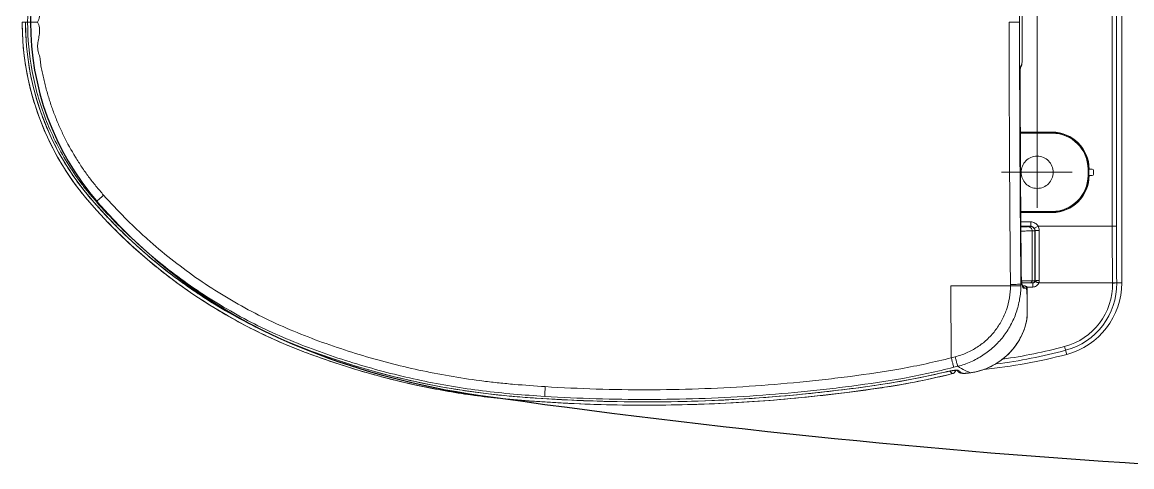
# Model space of a CAD drawing. Header units: millimetres. Extents: x 98197 to 106565, y 53890 to 60222.
# Drawn here: x 104497.8 to 104549.6, y 55492.8 to 55513.6 of the extents above; entities that cross this region are included whole.
import ezdxf

# ---------------------------------------------------------------- set-up
doc = ezdxf.new("R2010")
doc.units = ezdxf.units.MM
doc.header["$LTSCALE"] = 50
doc.header["$MEASUREMENT"] = 0
doc.linetypes.add('CENTER', pattern=[2, 1.25, -0.25, 0.25, -0.25])
doc.linetypes.add('HIDDEN', pattern=[0.375, 0.25, -0.125])
doc.layers.get('0').update_dxf_attribs({"color": 8, "linetype": 'CONTINUOUS'})

msp = doc.modelspace()

# ---------------------------------------------------------------- linework, layer by layer
at = {"lineweight": 13}
for p, q in [((104549.108, 55501.411), (104549.108, 55525.721)), ((104545.157, 55522.216), (104545.157, 55504.917)), ((104546.798, 55506.566), (104543.499, 55506.566))]:
    msp.add_line(p, q, dxfattribs=at)
at = {"lineweight": 13, "ltscale": 0.3}
for p, q in [((104548.662, 55523.076), (104548.662, 55504.056)), ((104548.855, 55504.056), (104548.855, 55523.076)), ((104544.458, 55513.443), (104544.458, 55513.903)), ((104498.486, 55513.566), (104497.772, 55513.566)), ((104544.338, 55513.566), (104543.852, 55513.566)), ((104544.458, 55513.566), (104544.456, 55513.566)), ((104544.458, 55513.017), (104544.458, 55513.443)), ((104544.459, 55512.592), (104544.458, 55513.017)), ((104544.459, 55512.167), (104544.459, 55512.592)), ((104544.46, 55511.838), (104544.459, 55512.167)), ((104544.34, 55511.514), (104544.34, 55511.441)), ((104544.34, 55511.441), (104544.34, 55511.364)), ((104544.34, 55511.364), (104544.341, 55511.297)), ((104544.375, 55511.428), (104544.376, 55511.435)), ((104544.376, 55511.435), (104544.377, 55511.439)), ((104544.378, 55511.441), (104544.413, 55511.514)), ((104544.386, 55511.485), (104544.421, 55511.558)), ((104544.458, 55508.441), (104545.858, 55508.441)), ((104545.858, 55508.421), (104544.458, 55508.421)), ((104544.458, 55508.391), (104544.458, 55508.421)), ((104544.458, 55508.391), (104545.858, 55508.391)), ((104545.858, 55508.421), (104545.858, 55508.391)), ((104547.533, 55506.716), (104547.533, 55506.416)), ((104547.533, 55506.716), (104547.563, 55506.716)), ((104547.563, 55506.716), (104547.563, 55506.416)), ((104547.733, 55506.716), (104547.583, 55506.716)), ((104547.783, 55506.466), (104547.783, 55506.666)), ((104547.563, 55506.416), (104547.533, 55506.416)), ((104547.583, 55506.416), (104547.733, 55506.416)), ((104545.858, 55504.741), (104544.458, 55504.741)), ((104544.458, 55504.711), (104544.458, 55504.741)), ((104545.858, 55504.711), (104544.458, 55504.711)), ((104545.858, 55504.691), (104544.458, 55504.691)), ((104545.858, 55504.741), (104545.858, 55504.711)), ((104544.858, 55504.255), (104544.397, 55504.255)), ((104544.399, 55504.055), (104544.858, 55504.055)), ((104544.725, 55504.032), (104544.851, 55504.039)), ((104544.858, 55504.255), (104544.858, 55504.039)), ((104545.03, 55503.956), (104545.203, 55504.056)), ((104548.855, 55504.056), (104545.203, 55504.056)), ((104544.487, 55503.829), (104544.401, 55503.829)), ((104544.546, 55503.829), (104544.487, 55503.829)), ((104544.603, 55503.829), (104544.546, 55503.829)), ((104544.921, 55503.832), (104545.048, 55503.839)), ((104544.921, 55501.506), (104544.921, 55503.832)), ((104545.048, 55503.839), (104545.048, 55501.506)), ((104545.058, 55503.855), (104545.058, 55501.506)), ((104545.258, 55501.516), (104545.258, 55503.855)), ((104544.397, 55501.737), (104544.4, 55501.359)), ((104545.058, 55501.506), (104544.431, 55501.506)), ((104544.44, 55501.429), (104544.435, 55501.474)), ((104541.122, 55501.266), (104543.913, 55501.266)), ((104543.912, 55501.333), (104543.913, 55501.266)), ((104544.4, 55501.292), (104544.4, 55501.283)), ((104544.446, 55501.388), (104544.44, 55501.429)), ((104544.958, 55501.406), (104544.444, 55501.406)), ((104544.453, 55501.352), (104544.446, 55501.388)), ((104544.448, 55501.33), (104544.454, 55501.327)), ((104544.454, 55501.347), (104544.453, 55501.352)), ((104544.459, 55501.326), (104544.454, 55501.347)), ((104544.476, 55501.266), (104544.593, 55501.266)), ((104544.561, 55501.164), (104544.532, 55501.163)), ((104544.662, 55501.165), (104544.561, 55501.164)), ((104544.663, 55501.166), (104544.693, 55501.166)), ((104544.679, 55501.216), (104544.958, 55501.216)), ((104544.693, 55499.894), (104544.693, 55501.166)), ((104544.958, 55501.406), (104544.958, 55501.216)), ((104545.237, 55501.406), (104548.679, 55501.406)), ((104548.679, 55501.406), (104548.679, 55501.401)), ((104548.873, 55501.411), (104548.873, 55501.416)), ((104549.108, 55501.411), (104548.873, 55501.411)), ((104544.689, 55500.558), (104544.69, 55500.652)), ((104544.685, 55499.88), (104544.686, 55499.945)), ((104544.686, 55499.945), (104544.687, 55500.028)), ((104544.693, 55499.894), (104544.692, 55499.88)), ((104544.685, 55499.863), (104544.685, 55499.88)), ((104544.688, 55499.801), (104544.692, 55499.88)), ((104510.957, 55498.185), (104510.956, 55498.184)), ((104541.331, 55497.963), (104541.148, 55497.917)), ((104546.539, 55498.076), (104546.489, 55498.265)), ((104541.051, 55497.291), (104541.072, 55497.295)), ((104541.072, 55497.295), (104541.092, 55497.298)), ((104541.092, 55497.298), (104541.112, 55497.302)), ((104541.112, 55497.302), (104541.131, 55497.305)), ((104541.131, 55497.305), (104541.149, 55497.309)), ((104541.149, 55497.309), (104541.168, 55497.312)), ((104541.168, 55497.312), (104541.185, 55497.314)), ((104541.185, 55497.314), (104541.202, 55497.317)), ((104541.202, 55497.317), (104541.219, 55497.319)), ((104541.219, 55497.319), (104541.235, 55497.321)), ((104541.235, 55497.321), (104541.25, 55497.323)), ((104541.25, 55497.323), (104541.265, 55497.325)), ((104541.265, 55497.325), (104541.279, 55497.327)), ((104541.267, 55497.472), (104541.451, 55497.519)), ((104543.162, 55497.599), (104543.208, 55497.625)), ((104543.208, 55497.625), (104543.207, 55497.626)), ((104543.247, 55497.628), (104543.208, 55497.623)), ((104543.244, 55497.647), (104543.282, 55497.67)), ((104543.244, 55497.647), (104543.244, 55497.648)), ((104540.852, 55497.249), (104540.853, 55497.248)), ((104540.853, 55497.248), (104540.87, 55497.252)), ((104540.87, 55497.252), (104540.894, 55497.257)), ((104540.894, 55497.257), (104540.918, 55497.263)), ((104540.918, 55497.263), (104540.941, 55497.268)), ((104540.941, 55497.268), (104540.964, 55497.273)), ((104540.964, 55497.273), (104540.986, 55497.278)), ((104540.986, 55497.278), (104541.008, 55497.282)), ((104541.008, 55497.282), (104541.03, 55497.287)), ((104541.03, 55497.287), (104541.051, 55497.291)), ((104541.333, 55497.274), (104541.335, 55497.275)), ((104541.47, 55497.28), (104541.487, 55497.266)), ((104541.522, 55497.238), (104541.527, 55497.234)), ((104541.585, 55497.239), (104541.599, 55497.227)), ((104541.599, 55497.227), (104541.613, 55497.216)), ((104542.036, 55497.214), (104542.047, 55497.216)), ((104542.036, 55497.214), (104542.055, 55497.216)), ((104542.055, 55497.216), (104542.145, 55497.231)), ((104537.915, 55496.523), (104538.03, 55496.54)), ((104538.03, 55496.54), (104538.03, 55496.539)), ((104521.79, 55496.032), (104521.79, 55496.031)), ((104521.79, 55496.031), (104521.79, 55496.031))]:
    msp.add_line(p, q, dxfattribs=at)
at = {"linetype": 'CENTER', "lineweight": 13}
msp.add_line((104546.757, 55506.566), (104543.558, 55506.566), dxfattribs=at)
at = {"lineweight": 13, "ltscale": 0.3}
for points in [[(104497.772, 55513.566), (104497.783, 55513.033), (104497.824, 55512.405), (104497.898, 55511.77), (104498.006, 55511.129), (104498.149, 55510.482), (104498.329, 55509.832), (104498.547, 55509.18), (104498.805, 55508.53), (104499.104, 55507.883), (104499.443, 55507.245), (104499.824, 55506.618), (104500.25, 55506), (104500.726, 55505.393), (104501.244, 55504.799), (104501.792, 55504.213), (104502.369, 55503.634), (104502.976, 55503.064), (104503.616, 55502.502), (104504.29, 55501.951), (104504.999, 55501.412), (104505.746, 55500.886), (104506.53, 55500.375), (104507.353, 55499.882), (104508.216, 55499.41), (104509.12, 55498.963), (104510.063, 55498.542), (104510.956, 55498.184)], [(104497.924, 55513.566), (104497.935, 55513.051), (104497.975, 55512.439), (104498.045, 55511.821), (104498.149, 55511.196), (104498.285, 55510.569), (104498.455, 55509.942), (104498.66, 55509.318), (104498.899, 55508.699), (104499.174, 55508.086), (104499.487, 55507.48), (104499.839, 55506.879), (104500.232, 55506.288), (104500.663, 55505.713), (104501.129, 55505.157), (104501.623, 55504.612), (104502.142, 55504.073), (104502.686, 55503.542), (104503.258, 55503.016), (104503.858, 55502.499), (104504.482, 55501.994), (104505.134, 55501.502), (104505.814, 55501.023), (104506.523, 55500.559), (104507.26, 55500.111), (104508.025, 55499.683), (104508.821, 55499.275), (104509.648, 55498.888), (104510.505, 55498.525), (104511.39, 55498.184), (104512.306, 55497.862), (104513.249, 55497.559), (104514.219, 55497.276), (104515.222, 55497.015), (104516.256, 55496.777), (104517.318, 55496.567), (104518.412, 55496.384), (104519.539, 55496.232), (104520.697, 55496.114), (104521.79, 55496.031)], [(104544.454, 55511.701), (104544.456, 55511.735), (104544.458, 55511.771), (104544.459, 55511.808), (104544.46, 55511.838)], [(104544.364, 55511.297), (104544.364, 55511.32), (104544.365, 55511.341), (104544.366, 55511.362), (104544.366, 55511.364)], [(104544.419, 55501.737), (104544.41, 55502.73), (104544.401, 55503.813), (104544.393, 55504.895), (104544.385, 55505.978), (104544.379, 55507.061), (104544.374, 55508.144), (104544.369, 55509.227), (104544.366, 55510.311), (104544.364, 55511.297)], [(104544.366, 55511.364), (104544.368, 55511.381), (104544.369, 55511.396), (104544.371, 55511.408), (104544.373, 55511.419), (104544.375, 55511.428)], [(104544.377, 55511.439), (104544.378, 55511.44), (104544.378, 55511.442), (104544.378, 55511.442)], [(104544.413, 55511.513), (104544.417, 55511.522), (104544.424, 55511.542), (104544.431, 55511.563), (104544.437, 55511.586), (104544.442, 55511.611)], [(104544.442, 55511.611), (104544.446, 55511.638), (104544.45, 55511.668), (104544.454, 55511.701)], [(104544.435, 55501.474), (104544.43, 55501.521), (104544.426, 55501.571), (104544.423, 55501.624), (104544.421, 55501.678), (104544.419, 55501.737)], [(104544.483, 55501.247), (104544.484, 55501.247), (104544.486, 55501.244), (104544.485, 55501.245), (104544.483, 55501.249), (104544.48, 55501.255), (104544.477, 55501.264), (104544.473, 55501.276), (104544.468, 55501.29), (104544.464, 55501.307), (104544.459, 55501.326)], [(104543.282, 55497.67), (104543.409, 55497.754), (104543.538, 55497.848), (104543.671, 55497.956), (104543.803, 55498.077), (104543.927, 55498.206), (104544.043, 55498.339), (104544.15, 55498.479), (104544.245, 55498.618), (104544.329, 55498.756), (104544.402, 55498.892), (104544.465, 55499.024), (104544.519, 55499.151), (104544.564, 55499.274), (104544.602, 55499.392), (104544.633, 55499.504), (104544.658, 55499.61), (104544.676, 55499.71), (104544.688, 55499.801)], [(104510.956, 55498.184), (104512.062, 55497.784), (104513.292, 55497.386), (104514.563, 55497.025), (104515.869, 55496.706), (104517.206, 55496.432), (104518.579, 55496.204), (104519.993, 55496.028), (104521.445, 55495.902)], [(104541.279, 55497.327), (104541.293, 55497.328), (104541.299, 55497.329), (104541.306, 55497.33), (104541.312, 55497.33), (104541.318, 55497.331), (104541.324, 55497.331), (104541.33, 55497.332), (104541.336, 55497.332), (104541.341, 55497.333), (104541.346, 55497.333), (104541.351, 55497.333), (104541.356, 55497.333), (104541.361, 55497.334), (104541.366, 55497.334), (104541.37, 55497.334), (104541.375, 55497.334), (104541.379, 55497.334), (104541.383, 55497.334), (104541.386, 55497.334), (104541.39, 55497.334), (104541.393, 55497.334), (104541.396, 55497.334), (104541.399, 55497.334), (104541.402, 55497.334), (104541.405, 55497.333), (104541.407, 55497.333), (104541.41, 55497.333), (104541.412, 55497.333), (104541.413, 55497.333), (104541.415, 55497.333), (104541.416, 55497.332), (104541.417, 55497.332), (104541.418, 55497.332), (104541.419, 55497.332), (104541.419, 55497.332)], [(104541.335, 55497.275), (104541.338, 55497.281), (104541.348, 55497.304), (104541.355, 55497.328), (104541.356, 55497.333)], [(104541.41, 55497.333), (104541.419, 55497.325), (104541.436, 55497.31), (104541.453, 55497.295), (104541.47, 55497.28)], [(104542.145, 55497.231), (104542.242, 55497.25), (104542.344, 55497.273), (104542.452, 55497.302), (104542.565, 55497.336), (104542.681, 55497.376), (104542.8, 55497.422), (104542.92, 55497.475), (104543.041, 55497.534), (104543.162, 55497.599)], [(104543.208, 55497.625), (104543.22, 55497.632), (104543.232, 55497.64), (104543.244, 55497.647)], [(104538.03, 55496.539), (104538.315, 55496.584), (104538.688, 55496.646), (104539.062, 55496.713), (104539.435, 55496.783), (104539.809, 55496.858), (104540.183, 55496.937), (104540.556, 55497.021), (104540.928, 55497.108), (104541.209, 55497.177)], [(104541.209, 55497.177), (104541.219, 55497.18), (104541.243, 55497.189), (104541.266, 55497.201), (104541.287, 55497.216), (104541.306, 55497.234), (104541.322, 55497.254), (104541.335, 55497.275)], [(104541.487, 55497.266), (104541.505, 55497.252), (104541.522, 55497.238)], [(104541.526, 55497.234), (104541.533, 55497.229), (104541.555, 55497.216), (104541.576, 55497.207), (104541.599, 55497.201), (104541.622, 55497.196), (104541.647, 55497.192)], [(104541.647, 55497.192), (104541.674, 55497.19), (104541.704, 55497.189), (104541.736, 55497.188)], [(104541.736, 55497.188), (104541.771, 55497.189), (104541.809, 55497.191), (104541.851, 55497.193), (104541.895, 55497.197), (104541.942, 55497.202)], [(104541.942, 55497.202), (104541.993, 55497.208), (104542.036, 55497.214)]]:
    msp.add_lwpolyline(points, dxfattribs=at)
at = {"lineweight": 13}
for points in [[(104521.79, 55496.031), (104523.531, 55495.933), (104525.327, 55495.874), (104527.09, 55495.858), (104528.823, 55495.883), (104530.522, 55495.947), (104532.175, 55496.046), (104533.78, 55496.177), (104535.338, 55496.338), (104536.838, 55496.523), (104538.272, 55496.734), (104539.643, 55496.981), (104540.853, 55497.248)], [(104521.445, 55495.902), (104522.934, 55495.809), (104524.46, 55495.744), (104526.024, 55495.71), (104527.629, 55495.709), (104529.275, 55495.744), (104530.961, 55495.817), (104532.689, 55495.931), (104534.461, 55496.09), (104536.272, 55496.295), (104538.03, 55496.539)]]:
    msp.add_lwpolyline(points, dxfattribs=at)
at = {"linetype": 'HIDDEN', "lineweight": 0, "ltscale": 30}
msp.add_circle((104545.158, 55506.566), 0.75, dxfattribs=at)
at = {"linetype": 'HIDDEN', "ltscale": 30}
for centre, radius, start, end in [((104510.958, 55513.566), 12.8, 139.0355, 220.9645), ((104520.17, 55521.565), 25, 220.9645, 248.7457), ((104524.158, 55531.816), 36, 248.7457, 261.8702)]:
    msp.add_arc(centre, radius, start, end, dxfattribs=at)
at = {"lineweight": 13, "ltscale": 0.3}
for centre, radius, start, end in [((104510.756, 55513.566), 12.984, 179.9999, 180.3729), ((104510.697, 55513.566), 12.772, 179.9998, 180.5008), ((105777.405, 55513.531), 1233.553, 179.998375, 180.566589), ((105748.598, 55513.565), 1204.26, 180.107891, 180.562762), ((104545.399, 55511.299), 1.037, 179.6214, 180.0912), ((105752.213, 55513.558), 1207.853, 180.107267, 180.560812), ((104545.171, 55511.31), 0.809, 174.4616, 175.6405), ((104544.303, 55511.477), 0.0827, 334.2926, 339.5391), ((104544.458, 55506.716), 1.725, 90, 92.8357), ((104544.458, 55506.716), 1.705, 90, 92.8579), ((104544.458, 55506.716), 1.675, 90, 92.9054), ((104545.858, 55506.716), 1.725, 0, 90), ((104545.858, 55506.716), 1.705, 0, 90), ((104545.858, 55506.716), 1.675, 0, 90), ((104547.733, 55506.666), 0.05, 0, 90), ((104545.858, 55506.416), 1.725, 270, 0), ((104545.858, 55506.416), 1.675, 270, 0), ((104545.858, 55506.416), 1.705, 270, 0), ((104547.733, 55506.466), 0.05, 270, 0), ((104544.458, 55506.416), 1.675, 267.8154, 270), ((104544.458, 55506.416), 1.705, 267.8628, 270), ((104544.458, 55506.416), 1.725, 267.8834, 270), ((104544.858, 55503.839), 0.2, 12.02, 90.0037), ((104544.858, 55503.855), 0.2, 30.2855, 70.0941), ((104544.86, 55503.855), 0.397, 0.0074, 30.388), ((104750.874, 55504.055), 202.212, 179.99973, 180.75061), ((104749.469, 55504.056), 200.614, 179.99987, 180.75394), ((104544.857, 55503.854), 0.201, 16.8496, 30.2634), ((104545.034, 55504.292), 0.454, 271.8821, 272.1234), ((104544.857, 55503.855), 0.2, 6.7355, 16.8153), ((104544.856, 55503.839), 0.202, 6.074, 12.004), ((104544.857, 55503.855), 0.201, 3.371, 6.7268), ((104544.858, 55503.839), 0.199, 0.0133, 6.08), ((104544.858, 55503.855), 0.2, 0.0024, 3.372), ((104545.227, 55477.998), 25.857, 89.9314, 90.3171), ((104544.958, 55501.506), 0.1, 270, 0), ((104540.366, 55501.334), 4.034, 359.3951, 0.3543), ((104546.17, 55504.248), 3.388, 238.499, 239.4487), ((104545.598, 55501.561), 1.167, 191.5801, 193.2604), ((104544.593, 55501.166), 0.1, 0, 90), ((104540.034, 55500.659), 4.656, 4.8247, 6.2457), ((104540.277, 55500.647), 4.417, 6.0198, 6.7547), ((104540.43, 55500.662), 4.263, 0.0489, 6.0357), ((104540.109, 55500.664), 4.581, 1.2642, 4.835), ((104545.657, 55501.362), 3.022, 284.9973, 0.7478), ((104545.657, 55501.372), 3.216, 284.9858, 0.7099), ((104545.658, 55501.411), 3.45, 284.8004, 0), ((104339.304, 55501.368), 205.387, 359.62611, 359.77383), ((104540.182, 55500.667), 4.508, 0.5341, 1.2529), ((104540.193, 55500.667), 4.497, 359.8159, 0.5341), ((104543.924, 55499.898), 0.769, 356.2252, 358.6522), ((104540.153, 55521.912), 24.297, 278.0269, 284.9955), ((104520.735, 55523.878), 27.491, 249.0025, 249.1639), ((104523.782, 55531.883), 36.056, 249.1636, 251.1349), ((104540.153, 55522.246), 25, 275.7998, 284.8004), ((104540.152, 55521.924), 24.492, 277.2579, 284.9937), ((104541.449, 55495.932), 1.407, 94.3409, 96.0569), ((104541.159, 55497.372), 0.2, 330.5666, 348.8487), ((104541.462, 55497.42), 0.1, 276.1923, 284.8789), ((104542.982, 55498.945), 2.205, 227.3265, 230.6906), ((104541.162, 55501.095), 4.028, 300.5232, 301.1279), ((104532.76, 55531.064), 34.924, 278.6788, 283.9949), ((104541.587, 55497.311), 0.0977, 231.7716, 238.8737), ((104542.952, 55499.691), 2.635, 246.8109, 248.3691), ((104542.92, 55499.611), 2.549, 248.3694, 249.964), ((104541.467, 55501.513), 4.335, 277.5282, 277.6813), ((104541.694, 55499.786), 2.593, 277.8168, 279.5969), ((104527.715, 55583.126), 87.296, 265.9124, 266.10815), ((104526.881, 55570.769), 74.91, 266.10263, 267.54252)]:
    msp.add_arc(centre, radius, start, end, dxfattribs=at)
msp.add_arc((104575.633, 55892.158), 400, 261.8702, 266.67009)
at = {"lineweight": 13}
for points, knots in [([(104501.234, 55521.94), (104501.109, 55521.798), (104500.861, 55521.509), (104500.389, 55520.909), (104499.855, 55520.118), (104499.303, 55519.118), (104498.691, 55517.72), (104498.167, 55515.869), (104498.025, 55514.334), (104498.025, 55513.566)], [0, 0, 0, 0, 0.061939, 0.124612, 0.249732, 0.373945, 0.498306, 0.748795, 1, 1, 1, 1]), ([(104522.19, 55496.572), (104523.779, 55496.472), (104526.164, 55496.399), (104529.341, 55496.456), (104531.715, 55496.574), (104533.689, 55496.736), (104535.264, 55496.904), (104536.839, 55497.097), (104538.812, 55497.38), (104540.372, 55497.72), (104541.148, 55497.917)], [0, 0, 0, 0, 0.250417, 0.375167, 0.499771, 0.62436, 0.686692, 0.749064, 0.874059, 1, 1, 1, 1]), ([(104541.267, 55497.472), (104540.481, 55497.273), (104538.903, 55496.93), (104536.911, 55496.646), (104535.323, 55496.451), (104533.738, 55496.283), (104531.752, 55496.12), (104529.363, 55496.002), (104526.168, 55495.946), (104523.768, 55496.019), (104522.169, 55496.119)], [0, 0, 0, 0, 0.126686, 0.251898, 0.314183, 0.376456, 0.500892, 0.625322, 0.749901, 1, 1, 1, 1]), ([(104521.779, 55495.879), (104523.119, 55495.788), (104525.809, 55495.678), (104529.176, 55495.72), (104531.872, 55495.863), (104533.892, 55496.026), (104535.908, 55496.242), (104537.247, 55496.422), (104537.915, 55496.523)], [0, 0, 0, 0, 0.248982, 0.498891, 0.624221, 0.749464, 0.874678, 1, 1, 1, 1]), ([(104537.117, 55496.562), (104536.557, 55496.485), (104535.435, 55496.345), (104533.472, 55496.14), (104531.228, 55495.972), (104527.867, 55495.833), (104525.346, 55495.856), (104523.669, 55495.928)], [0, 0, 0, 0, 0.12584, 0.251495, 0.439332, 0.626558, 1, 1, 1, 1])]:
    msp.add_open_spline(points, degree=3, knots=knots, dxfattribs=at)
at = {"lineweight": 13, "ltscale": 0.3}
for points, knots in [([(104501.574, 55521.632), (104501.452, 55521.493), (104501.213, 55521.213), (104500.871, 55520.777), (104500.552, 55520.325), (104500.252, 55519.859), (104499.974, 55519.38), (104499.719, 55518.889), (104499.486, 55518.387), (104499.277, 55517.874), (104499.122, 55517.44), (104499.01, 55517.088), (104498.932, 55516.822), (104498.859, 55516.555), (104498.794, 55516.286), (104498.744, 55516.061), (104498.708, 55515.88), (104498.675, 55515.699), (104498.638, 55515.471), (104498.599, 55515.244), (104498.578, 55515.061), (104498.562, 55514.923), (104498.547, 55514.786), (104498.536, 55514.648), (104498.522, 55514.533), (104498.514, 55514.441), (104498.514, 55514.372), (104498.531, 55514.304), (104498.551, 55514.238), (104498.568, 55514.171), (104498.578, 55514.103), (104498.582, 55514.033), (104498.583, 55513.941), (104498.577, 55513.826), (104498.551, 55513.689), (104498.511, 55513.605), (104498.486, 55513.566)], [0, 0, 0, 0, 0.062507, 0.125011, 0.187519, 0.250024, 0.312527, 0.37503, 0.437532, 0.500034, 0.562535, 0.593787, 0.62504, 0.656292, 0.687544, 0.718796, 0.734423, 0.750049, 0.781302, 0.812553, 0.82818, 0.843806, 0.859432, 0.875058, 0.890685, 0.898498, 0.906305, 0.914113, 0.921924, 0.929736, 0.937547, 0.945361, 0.953175, 0.968797, 0.984411, 1, 1, 1, 1]), ([(104497.772, 55513.482), (104497.775, 55513.034), (104497.828, 55512.143), (104498.047, 55510.822), (104498.401, 55509.531), (104498.889, 55508.284), (104499.504, 55507.095), (104500.116, 55506.164), (104500.663, 55505.46), (104501.102, 55504.953), (104501.554, 55504.459), (104502.171, 55503.819), (104502.972, 55503.053), (104503.979, 55502.187), (104505.032, 55501.374), (104506.497, 55500.364), (104508.426, 55499.249), (104510.057, 55498.53), (104510.884, 55498.212)], [0, 0, 0, 0, 0.062881, 0.125273, 0.187796, 0.250594, 0.313155, 0.375492, 0.406893, 0.43838, 0.46973, 0.50098, 0.563262, 0.625422, 0.687611, 0.750091, 0.875439, 1, 1, 1, 1]), ([(104521.492, 55496.053), (104521.166, 55496.076), (104520.513, 55496.127), (104519.535, 55496.229), (104518.558, 55496.359), (104517.254, 55496.568), (104515.625, 55496.9), (104514.013, 55497.323), (104512.734, 55497.717), (104511.466, 55498.145), (104510.218, 55498.628), (104509.004, 55499.179), (104507.821, 55499.777), (104506.39, 55500.613), (104505.029, 55501.561), (104503.984, 55502.386), (104503.224, 55503.039), (104502.489, 55503.721), (104501.902, 55504.314), (104501.447, 55504.801), (104501.001, 55505.297), (104500.466, 55505.944), (104499.891, 55506.774), (104499.383, 55507.645), (104498.947, 55508.553), (104498.465, 55509.806), (104498.051, 55511.44), (104497.931, 55512.784), (104497.926, 55513.455)], [0, 0, 0, 0, 0.030682, 0.061422, 0.092241, 0.123152, 0.185335, 0.248047, 0.279464, 0.310886, 0.373607, 0.40482, 0.435907, 0.497931, 0.560134, 0.591396, 0.62278, 0.65414, 0.685393, 0.701017, 0.716653, 0.748031, 0.77967, 0.811235, 0.842588, 0.873986, 0.937094, 1, 1, 1, 1]), ([(104498.025, 55513.566), (104498.025, 55512.799), (104498.167, 55511.263), (104498.691, 55509.413), (104499.303, 55508.015), (104499.855, 55507.015), (104500.389, 55506.223), (104500.861, 55505.624), (104501.109, 55505.335), (104501.234, 55505.193)], [0, 0, 0, 0, 0.251205, 0.501694, 0.626055, 0.750268, 0.875388, 0.938061, 1, 1, 1, 1]), ([(104498.486, 55513.566), (104498.51, 55513.527), (104498.55, 55513.443), (104498.578, 55513.307), (104498.585, 55513.168), (104498.576, 55513.029), (104498.557, 55512.892), (104498.53, 55512.756), (104498.502, 55512.621), (104498.486, 55512.483), (104498.491, 55512.344), (104498.516, 55512.207), (104498.555, 55512.075), (104498.595, 55511.942), (104498.619, 55511.805), (104498.629, 55511.667), (104498.647, 55511.529), (104498.675, 55511.394), (104498.705, 55511.259), (104498.746, 55511.079), (104498.792, 55510.852), (104498.857, 55510.583), (104498.931, 55510.316), (104499.008, 55510.05), (104499.12, 55509.698), (104499.275, 55509.263), (104499.484, 55508.75), (104499.794, 55508.079), (104500.151, 55507.431), (104500.551, 55506.81), (104500.87, 55506.357), (104501.212, 55505.921), (104501.452, 55505.64), (104501.574, 55505.501)], [0, 0, 0, 0, 0.015595, 0.031211, 0.046835, 0.062462, 0.078088, 0.093713, 0.109338, 0.124957, 0.140575, 0.156195, 0.17182, 0.187448, 0.203071, 0.218701, 0.234323, 0.249955, 0.265581, 0.281208, 0.312461, 0.343714, 0.374968, 0.406222, 0.437474, 0.499979, 0.562483, 0.624988, 0.749965, 0.812472, 0.874983, 0.937489, 1, 1, 1, 1]), ([(104544.458, 55511.838), (104544.458, 55511.821), (104544.457, 55511.756), (104544.452, 55511.692), (104544.444, 55511.645)], [0, 0, 0, 0, 0.269236, 1, 1, 1, 1]), ([(104544.458, 55511.838), (104544.458, 55511.838), (104544.459, 55511.838), (104544.46, 55511.838), (104544.46, 55511.838)], [0, 0, 0, 0, 0.749229, 1, 1, 1, 1]), ([(104544.364, 55511.372), (104544.364, 55511.367), (104544.363, 55511.344), (104544.362, 55511.322), (104544.362, 55511.306)], [0, 0, 0, 0, 0.242577, 1, 1, 1, 1]), ([(104544.364, 55511.297), (104544.364, 55511.297), (104544.363, 55511.297), (104544.362, 55511.297), (104544.362, 55511.297)], [0, 0, 0, 0, 0.251241, 1, 1, 1, 1]), ([(104544.386, 55511.485), (104544.38, 55511.473), (104544.372, 55511.44), (104544.368, 55511.408), (104544.366, 55511.389)], [0, 0, 0, 0, 0.406789, 1, 1, 1, 1]), ([(104544.444, 55511.645), (104544.442, 55511.628), (104544.436, 55511.598), (104544.427, 55511.569), (104544.421, 55511.558)], [0, 0, 0, 0, 0.577747, 1, 1, 1, 1]), ([(104501.574, 55505.501), (104501.534, 55505.466), (104501.459, 55505.399), (104501.358, 55505.309), (104501.284, 55505.241), (104501.246, 55505.206), (104501.234, 55505.193)], [0, 0, 0, 0, 0.345196, 0.659657, 0.885659, 1, 1, 1, 1]), ([(104522.169, 55496.119), (104521.685, 55496.149), (104520.714, 55496.216), (104519.263, 55496.368), (104517.821, 55496.58), (104516.389, 55496.851), (104514.968, 55497.18), (104513.559, 55497.568), (104512.163, 55498.014), (104510.785, 55498.517), (104509.434, 55499.085), (104508.122, 55499.735), (104506.852, 55500.462), (104505.209, 55501.535), (104503.276, 55503.059), (104501.884, 55504.457), (104501.234, 55505.193)], [0, 0, 0, 0, 0.062168, 0.124494, 0.186659, 0.248776, 0.310947, 0.373256, 0.435773, 0.498421, 0.560959, 0.623326, 0.68568, 0.748238, 0.874258, 1, 1, 1, 1]), ([(104501.574, 55505.501), (104501.893, 55505.141), (104502.388, 55504.616), (104503.077, 55503.945), (104503.784, 55503.293), (104504.704, 55502.518), (104505.862, 55501.657), (104507.07, 55500.866), (104508.322, 55500.148), (104509.614, 55499.505), (104510.944, 55498.944), (104512.299, 55498.448), (104513.674, 55498.01), (104515.065, 55497.627), (104516.47, 55497.298), (104517.888, 55497.029), (104519.078, 55496.855), (104520.033, 55496.744), (104520.991, 55496.653), (104521.71, 55496.603), (104522.19, 55496.572)], [0, 0, 0, 0, 0.062497, 0.093749, 0.125001, 0.1875, 0.25, 0.312501, 0.375, 0.4375, 0.499998, 0.562499, 0.624998, 0.687499, 0.749999, 0.812499, 0.875, 0.906251, 0.9375, 1, 1, 1, 1]), ([(104544.725, 55504.032), (104544.711, 55504.032), (104544.674, 55504.031), (104544.605, 55504.03), (104544.51, 55504.029), (104544.438, 55504.029), (104544.399, 55504.029)], [0, 0, 0, 0, 0.122048, 0.340389, 0.63999, 1, 1, 1, 1]), ([(104544.921, 55503.832), (104544.921, 55503.857), (104544.912, 55503.91), (104544.868, 55503.977), (104544.801, 55504.022), (104544.749, 55504.032), (104544.725, 55504.032)], [0, 0, 0, 0, 0.241776, 0.502489, 0.761629, 1, 1, 1, 1]), ([(104544.851, 55504.039), (104544.877, 55504.039), (104544.929, 55504.028), (104544.994, 55503.983), (104545.038, 55503.917), (104545.048, 55503.865), (104545.048, 55503.839)], [0, 0, 0, 0, 0.248197, 0.497433, 0.748193, 1, 1, 1, 1]), ([(104544.851, 55504.039), (104544.852, 55504.039), (104544.854, 55504.039), (104544.856, 55504.039), (104544.857, 55504.039), (104544.858, 55504.039), (104544.858, 55504.039)], [0, 0, 0, 0, 0.434019, 0.745126, 0.933071, 1, 1, 1, 1]), ([(104545.203, 55504.056), (104545.185, 55504.086), (104545.143, 55504.142), (104545.059, 55504.205), (104544.962, 55504.246), (104544.892, 55504.254), (104544.858, 55504.255)], [0, 0, 0, 0, 0.25, 0.5, 0.75, 1, 1, 1, 1]), ([(104544.921, 55503.832), (104544.908, 55503.832), (104544.871, 55503.831), (104544.765, 55503.83), (104544.673, 55503.83), (104544.603, 55503.829)], [0, 0, 0, 0, 0.127595, 0.343525, 1, 1, 1, 1]), ([(104545.058, 55503.839), (104545.058, 55503.839), (104545.057, 55503.839), (104545.056, 55503.839), (104545.053, 55503.839), (104545.051, 55503.839), (104545.05, 55503.839)], [0, 0, 0, 0, 0.065073, 0.252885, 0.564608, 1, 1, 1, 1]), ([(104545.058, 55503.855), (104545.058, 55503.855), (104545.058, 55503.855), (104545.059, 55503.855), (104545.062, 55503.855), (104545.064, 55503.855), (104545.068, 55503.855), (104545.075, 55503.855), (104545.08, 55503.855), (104545.083, 55503.855)], [0, 0, 0, 0, 0.016165, 0.064156, 0.143693, 0.254448, 0.396086, 0.568134, 1, 1, 1, 1]), ([(104544.419, 55501.737), (104544.419, 55501.737), (104544.419, 55501.736), (104544.418, 55501.736), (104544.418, 55501.736)], [0, 0, 0, 0, 0.314601, 1, 1, 1, 1]), ([(104544.43, 55501.49), (104544.429, 55501.51), (104544.421, 55501.591), (104544.418, 55501.673), (104544.418, 55501.736)], [0, 0, 0, 0, 0.237758, 1, 1, 1, 1]), ([(104544.441, 55501.404), (104544.44, 55501.411), (104544.436, 55501.439), (104544.433, 55501.468), (104544.43, 55501.49)], [0, 0, 0, 0, 0.239936, 1, 1, 1, 1]), ([(104544.823, 55501.406), (104544.836, 55501.406), (104544.862, 55501.412), (104544.895, 55501.434), (104544.916, 55501.467), (104544.921, 55501.493), (104544.921, 55501.506)], [0, 0, 0, 0, 0.24823, 0.4975, 0.748235, 1, 1, 1, 1]), ([(104545.048, 55501.506), (104545.048, 55501.493), (104545.043, 55501.467), (104545.021, 55501.434), (104544.989, 55501.412), (104544.963, 55501.406), (104544.95, 55501.406)], [0, 0, 0, 0, 0.251765, 0.5025, 0.75177, 1, 1, 1, 1]), ([(104545.051, 55501.47), (104545.051, 55501.47), (104545.053, 55501.47), (104545.055, 55501.47), (104545.06, 55501.469), (104545.069, 55501.467), (104545.085, 55501.462), (104545.108, 55501.454), (104545.136, 55501.445), (104545.167, 55501.433), (104545.201, 55501.42), (104545.225, 55501.411), (104545.237, 55501.406)], [0, 0, 0, 0, 0.006558, 0.021515, 0.045534, 0.07859, 0.170585, 0.294294, 0.445031, 0.617282, 0.804842, 1, 1, 1, 1]), ([(104545.258, 55501.516), (104545.245, 55501.516), (104545.219, 55501.516), (104545.182, 55501.515), (104545.148, 55501.514), (104545.118, 55501.513), (104545.093, 55501.512), (104545.077, 55501.51), (104545.067, 55501.509), (104545.062, 55501.508), (104545.059, 55501.508), (104545.058, 55501.507), (104545.058, 55501.506)], [0, 0, 0, 0, 0.194154, 0.3812, 0.55337, 0.704363, 0.828476, 0.920902, 0.954134, 0.978289, 0.993351, 1, 1, 1, 1]), ([(104541.148, 55497.917), (104541.145, 55498.196), (104541.136, 55499.312), (104541.128, 55500.429), (104541.122, 55501.266)], [0, 0, 0, 0, 0.249915, 1, 1, 1, 1]), ([(104541.331, 55497.963), (104541.513, 55498.011), (104541.87, 55498.132), (104542.369, 55498.401), (104542.816, 55498.748), (104543.2, 55499.164), (104543.51, 55499.637), (104543.737, 55500.155), (104543.878, 55500.703), (104543.909, 55501.079), (104543.912, 55501.266)], [0, 0, 0, 0, 0.125113, 0.250177, 0.375216, 0.500199, 0.625149, 0.750111, 0.875041, 1, 1, 1, 1]), ([(104544.4, 55501.283), (104544.397, 55501.07), (104544.358, 55500.642), (104544.196, 55500.019), (104543.936, 55499.429), (104543.582, 55498.889), (104543.144, 55498.416), (104542.634, 55498.02), (104542.066, 55497.713), (104541.659, 55497.572), (104541.451, 55497.519)], [0, 0, 0, 0, 0.124785, 0.249579, 0.374546, 0.499445, 0.624728, 0.749483, 0.874816, 1, 1, 1, 1]), ([(104544.367, 55501.353), (104544.341, 55501.35), (104544.28, 55501.345), (104544.129, 55501.337), (104544.003, 55501.334), (104543.912, 55501.333)], [0, 0, 0, 0, 0.167896, 0.403801, 1, 1, 1, 1]), ([(104544.4, 55501.283), (104544.393, 55501.281), (104544.373, 55501.279), (104544.316, 55501.273), (104544.215, 55501.269), (104544.072, 55501.266), (104543.967, 55501.266), (104543.912, 55501.266)], [0, 0, 0, 0, 0.045921, 0.120409, 0.353195, 0.666289, 1, 1, 1, 1]), ([(104544.4, 55501.359), (104544.398, 55501.359), (104544.387, 55501.356), (104544.376, 55501.355), (104544.367, 55501.353)], [0, 0, 0, 0, 0.183909, 1, 1, 1, 1]), ([(104544.454, 55501.327), (104544.453, 55501.333), (104544.448, 55501.358), (104544.444, 55501.384), (104544.441, 55501.404)], [0, 0, 0, 0, 0.236271, 1, 1, 1, 1]), ([(104544.486, 55501.215), (104544.483, 55501.221), (104544.474, 55501.246), (104544.467, 55501.273), (104544.462, 55501.293)], [0, 0, 0, 0, 0.215137, 1, 1, 1, 1]), ([(104544.561, 55501.164), (104544.561, 55501.176), (104544.554, 55501.2), (104544.528, 55501.236), (104544.498, 55501.253), (104544.479, 55501.259)], [0, 0, 0, 0, 0.277812, 0.531206, 1, 1, 1, 1]), ([(104544.532, 55501.163), (104544.532, 55501.181), (104544.524, 55501.218), (104544.497, 55501.245), (104544.481, 55501.254)], [0, 0, 0, 0, 0.484304, 1, 1, 1, 1]), ([(104544.532, 55501.163), (104544.523, 55501.164), (104544.508, 55501.174), (104544.495, 55501.194), (104544.489, 55501.208), (104544.486, 55501.215)], [0, 0, 0, 0, 0.378119, 0.652607, 1, 1, 1, 1]), ([(104544.662, 55501.165), (104544.663, 55501.191), (104544.642, 55501.244), (104544.589, 55501.266), (104544.564, 55501.266)], [0, 0, 0, 0, 0.503215, 1, 1, 1, 1]), ([(104544.958, 55501.216), (104544.987, 55501.216), (104545.047, 55501.225), (104545.129, 55501.265), (104545.196, 55501.326), (104545.226, 55501.379), (104545.237, 55501.406)], [0, 0, 0, 0, 0.250103, 0.50016, 0.75013, 1, 1, 1, 1]), ([(104548.679, 55501.406), (104548.701, 55501.407), (104548.741, 55501.408), (104548.797, 55501.41), (104548.84, 55501.412), (104548.864, 55501.414), (104548.873, 55501.416)], [0, 0, 0, 0, 0.332276, 0.629404, 0.860066, 1, 1, 1, 1]), ([(104548.873, 55501.411), (104548.864, 55501.41), (104548.84, 55501.408), (104548.797, 55501.405), (104548.741, 55501.403), (104548.7, 55501.402), (104548.679, 55501.402)], [0, 0, 0, 0, 0.134751, 0.370528, 0.676532, 1, 1, 1, 1]), ([(104543.244, 55497.648), (104543.443, 55497.768), (104543.804, 55498.046), (104544.226, 55498.553), (104544.47, 55499.013), (104544.6, 55499.379), (104544.645, 55499.559), (104544.661, 55499.647)], [0, 0, 0, 0, 0.277159, 0.537415, 0.779669, 0.893053, 1, 1, 1, 1]), ([(104544.661, 55499.647), (104544.663, 55499.655), (104544.668, 55499.686), (104544.673, 55499.717), (104544.676, 55499.741)], [0, 0, 0, 0, 0.256786, 1, 1, 1, 1]), ([(104544.676, 55499.741), (104544.677, 55499.751), (104544.682, 55499.792), (104544.685, 55499.833), (104544.685, 55499.863)], [0, 0, 0, 0, 0.267854, 1, 1, 1, 1]), ([(104544.691, 55499.847), (104544.69, 55499.838), (104544.687, 55499.798), (104544.681, 55499.758), (104544.676, 55499.727)], [0, 0, 0, 0, 0.235718, 1, 1, 1, 1]), ([(104546.439, 55498.442), (104546.449, 55498.405), (104546.466, 55498.346), (104546.482, 55498.287), (104546.489, 55498.265)], [0, 0, 0, 0, 0.631437, 1, 1, 1, 1]), ([(104541.267, 55497.472), (104541.261, 55497.489), (104541.247, 55497.539), (104541.22, 55497.636), (104541.186, 55497.768), (104541.161, 55497.866), (104541.148, 55497.917)], [0, 0, 0, 0, 0.114546, 0.340801, 0.655347, 1, 1, 1, 1]), ([(104541.451, 55497.519), (104541.445, 55497.535), (104541.431, 55497.585), (104541.404, 55497.682), (104541.369, 55497.814), (104541.344, 55497.912), (104541.331, 55497.963)], [0, 0, 0, 0, 0.111947, 0.340838, 0.656403, 1, 1, 1, 1]), ([(104512.123, 55497.764), (104512.906, 55497.496), (104514.49, 55497.016), (104516.502, 55496.553), (104518.123, 55496.267), (104519.339, 55496.095), (104520.558, 55495.969), (104521.372, 55495.907), (104521.779, 55495.879)], [0, 0, 0, 0, 0.251534, 0.502641, 0.627409, 0.751747, 0.875913, 1, 1, 1, 1]), ([(104541.301, 55497.331), (104541.231, 55497.324), (104541.081, 55497.3), (104540.932, 55497.268), (104540.852, 55497.249)], [0, 0, 0, 0, 0.461429, 1, 1, 1, 1]), ([(104541.079, 55497.296), (104541.089, 55497.285), (104541.13, 55497.245), (104541.173, 55497.205), (104541.206, 55497.177)], [0, 0, 0, 0, 0.256091, 1, 1, 1, 1]), ([(104541.413, 55497.338), (104541.407, 55497.338), (104541.384, 55497.338), (104541.361, 55497.336), (104541.343, 55497.335)], [0, 0, 0, 0, 0.223658, 1, 1, 1, 1]), ([(104541.488, 55497.324), (104541.48, 55497.33), (104541.454, 55497.336), (104541.429, 55497.337), (104541.413, 55497.338)], [0, 0, 0, 0, 0.369754, 1, 1, 1, 1]), ([(104541.914, 55497.269), (104541.875, 55497.286), (104541.715, 55497.359), (104541.563, 55497.446), (104541.451, 55497.519)], [0, 0, 0, 0, 0.241806, 1, 1, 1, 1]), ([(104542.126, 55497.229), (104542.21, 55497.243), (104542.586, 55497.323), (104542.948, 55497.473), (104543.207, 55497.626)], [0, 0, 0, 0, 0.220009, 1, 1, 1, 1]), ([(104540.852, 55497.249), (104540.236, 55497.101), (104538.996, 55496.841), (104537.744, 55496.649), (104537.117, 55496.562)], [0, 0, 0, 0, 0.500338, 1, 1, 1, 1]), ([(104541.206, 55497.177), (104541.232, 55497.183), (104541.283, 55497.207), (104541.32, 55497.25), (104541.333, 55497.274)], [0, 0, 0, 0, 0.498368, 1, 1, 1, 1]), ([(104541.537, 55497.227), (104541.548, 55497.22), (104541.574, 55497.211), (104541.601, 55497.213), (104541.613, 55497.216)], [0, 0, 0, 0, 0.499193, 1, 1, 1, 1]), ([(104541.901, 55497.2), (104541.865, 55497.196), (104541.802, 55497.192), (104541.718, 55497.191), (104541.657, 55497.197), (104541.624, 55497.208), (104541.613, 55497.216)], [0, 0, 0, 0, 0.364652, 0.653266, 0.864053, 1, 1, 1, 1]), ([(104542.035, 55497.215), (104542.023, 55497.213), (104541.978, 55497.208), (104541.934, 55497.203), (104541.901, 55497.2)], [0, 0, 0, 0, 0.265198, 1, 1, 1, 1]), ([(104522.19, 55496.572), (104522.187, 55496.52), (104522.181, 55496.42), (104522.174, 55496.287), (104522.171, 55496.188), (104522.169, 55496.136), (104522.169, 55496.119)], [0, 0, 0, 0, 0.345459, 0.659647, 0.885461, 1, 1, 1, 1])]:
    msp.add_open_spline(points, degree=3, knots=knots, dxfattribs=at)
for points in [[(104544.34, 55515.619), (104544.339, 55514.935), (104544.338, 55514.251), (104544.338, 55513.566)], [(104544.458, 55515.295), (104544.457, 55514.719), (104544.456, 55514.142), (104544.456, 55513.566)], [(104544.338, 55513.566), (104544.338, 55512.882), (104544.339, 55512.198), (104544.34, 55511.514)], [(104544.456, 55513.566), (104544.456, 55512.99), (104544.457, 55512.414), (104544.458, 55511.838)], [(104544.366, 55511.364), (104544.366, 55511.367), (104544.366, 55511.37), (104544.364, 55511.372)], [(104544.386, 55511.485), (104544.387, 55511.472), (104544.385, 55511.46), (104544.381, 55511.448)], [(104544.421, 55511.558), (104544.422, 55511.543), (104544.42, 55511.527), (104544.413, 55511.514)], [(104544.926, 55504.043), (104544.904, 55504.051), (104544.881, 55504.055), (104544.858, 55504.055)], [(104545.258, 55501.516), (104545.258, 55501.479), (104545.25, 55501.441), (104545.237, 55501.406)], [(104544.454, 55501.347), (104544.456, 55501.341), (104544.456, 55501.334), (104544.454, 55501.327)], [(104544.693, 55500.665), (104544.693, 55500.661), (104544.691, 55500.656), (104544.69, 55500.652)], [(104544.693, 55499.894), (104544.693, 55499.884), (104544.69, 55499.873), (104544.685, 55499.863)], [(104541.414, 55497.333), (104541.431, 55497.323), (104541.453, 55497.319), (104541.473, 55497.321)], [(104541.209, 55497.177), (104541.208, 55497.177), (104541.207, 55497.177), (104541.206, 55497.177)]]:
    msp.add_open_spline(points, degree=3, dxfattribs=at)

doc.saveas('drawing.dxf')
